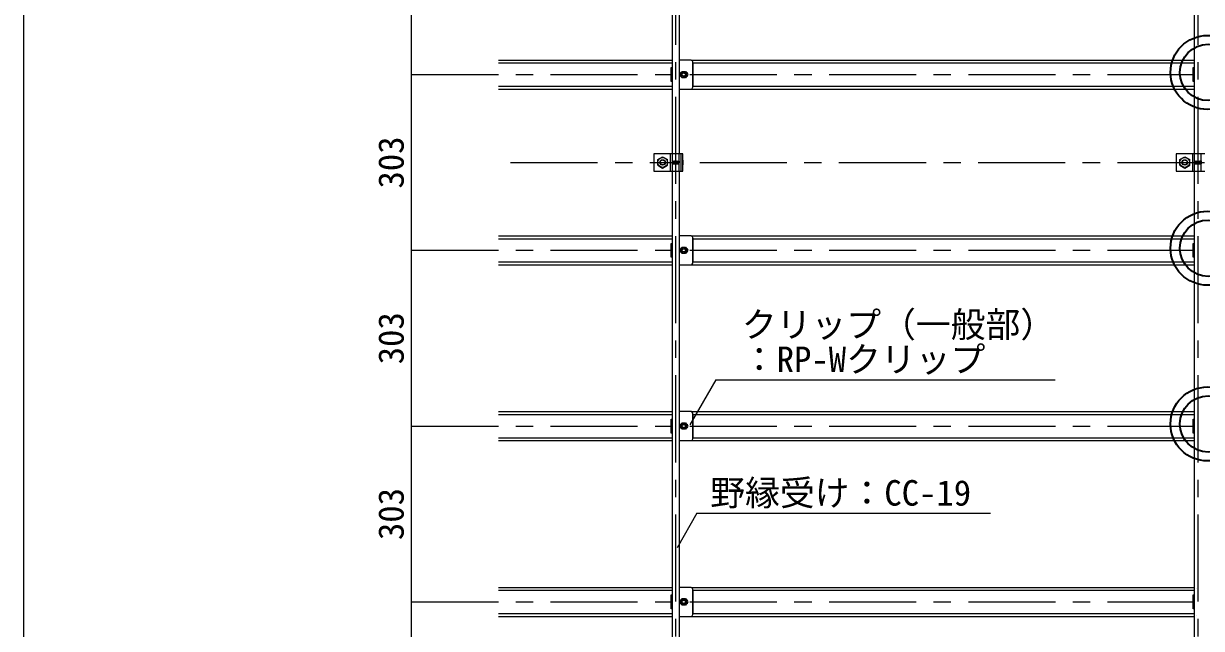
# Model space of a CAD drawing. Units: millimetres at full size, sheet at 1:30; details may follow other scales. Extents: x -5790 to 5910, y -4184 to 4114.
# Drawn here: x -5790 to -3760, y 1120 to 2163 of the extents above; entities that cross this region are included whole.
import ezdxf
from ezdxf.enums import TextEntityAlignment as Align

# ---------------------------------------------------------------- set-up
doc = ezdxf.new("R2010")
doc.units = ezdxf.units.MM
doc.header["$LTSCALE"] = 30
for name, pattern in [('CHAIN1', [8, 5, -1, 1, -1]), ('DASHED1', [1.8, 1.2, -0.6]), ('DASHED2', [3, 2, -1])]:
    doc.linetypes.add(name, pattern=pattern)
for name, color, linetype, lineweight in [('4-0_中心線', 4, 'CHAIN1', 9), ('4-1_吊り材', 7, 'Continuous', 18), ('4-2_野縁受け', 3, 'Continuous', 18), ('4-3_野縁', 2, 'Continuous', 25), ('4-5_寸法', 4, 'Continuous', 9), ('4-6_文字', 7, 'Continuous', 18), ('4-7_金具', 6, 'Continuous', 35), ('4-A_クリップ', 7, 'Continuous', 18), ('4-B_ビス', 7, 'Continuous', 18), ('F-2', 3, 'Continuous', 18)]:
    doc.layers.add(name, color=color, linetype=linetype, lineweight=lineweight)
doc.styles.add('ＭＳ ゴシック', font='')
doc.styles.get('ＭＳ ゴシック').set_extended_font_data('MS Gothic')

msp = doc.modelspace()

# ---------------------------------------------------------------- linework, layer by layer
at = {"layer": '4-0_中心線'}
for p, q in [((-4665.78, 686.31), (-4665.78, 3310.31)), ((-3765.78, 686.31), (-3765.78, 3310.31)), ((-5121.78, 2074.81), (-2580.78, 2074.81)), ((-4950.79, 1923.31), (-4659.78, 1923.31)), ((-4624.78, 1923.31), (-2409.78, 1923.31)), ((-5121.78, 1771.81), (-2580.78, 1771.81)), ((-5121.78, 1468.81), (-2580.78, 1468.81)), ((-5121.78, 1165.81), (-2580.78, 1165.81))]:
    msp.add_line(p, q, dxfattribs=at)
at = {"layer": '4-1_吊り材', "linetype": 'DASHED2'}
for p, q in [((-4674.98, 1908.31), (-4674.98, 1938.31)), ((-3774.98, 1908.31), (-3774.98, 1938.31))]:
    msp.add_line(p, q, dxfattribs=at)
at = {"layer": '4-1_吊り材'}
for p, q in [((-4671.78, 1908.31), (-4671.78, 1938.31)), ((-4660.28, 1908.31), (-4660.28, 1938.31)), ((-4657.03, 1908.31), (-4657.03, 1938.31)), ((-4654.12, 1908.31), (-4654.12, 1938.31)), ((-3771.78, 1908.31), (-3771.78, 1938.31)), ((-3760.28, 1908.31), (-3760.28, 1938.31)), ((-4697.28, 1918.4), (-4688.78, 1913.5)), ((-4688.78, 1913.5), (-4680.28, 1918.4)), ((-4680.28, 1918.4), (-4680.28, 1928.22)), ((-3797.28, 1918.4), (-3788.78, 1913.5)), ((-3788.78, 1913.5), (-3780.28, 1918.4)), ((-3780.28, 1918.4), (-3780.28, 1928.22)), ((-4703.78, 1908.31), (-4654.12, 1908.31)), ((-3803.78, 1908.31), (-3754.12, 1908.31))]:
    msp.add_line(p, q, dxfattribs=at)
for points in [[(-4654.12, 1938.31), (-4703.78, 1938.31), (-4703.78, 1908.31)], [(-4697.28, 1918.4), (-4697.28, 1928.22), (-4688.78, 1933.13), (-4680.28, 1928.22)], [(-3754.12, 1938.31), (-3803.78, 1938.31), (-3803.78, 1908.31)], [(-3797.28, 1918.4), (-3797.28, 1928.22), (-3788.78, 1933.13), (-3780.28, 1928.22)]]:
    msp.add_lwpolyline(points, dxfattribs=at)
for centre, radius in [((-4688.78, 1923.31), 8.5), ((-3788.78, 1923.31), 8.5), ((-4688.78, 1923.31), 4.76), ((-3788.78, 1923.31), 4.76)]:
    msp.add_circle(centre, radius, dxfattribs=at)
at = {"layer": '4-1_吊り材', "linetype": 'DASHED1'}
for centre in [(-4688.78, 1923.31), (-3788.78, 1923.31)]:
    msp.add_circle(centre, 4.25, dxfattribs=at)
at = {"layer": '4-2_野縁受け'}
for p, q in [((-4671.78, 1938.31), (-4671.78, 2808.31)), ((-4659.78, 1938.31), (-4659.78, 2808.31)), ((-3771.78, 1938.31), (-3771.78, 2808.31)), ((-4671.78, 1038.31), (-4671.78, 1908.31)), ((-4659.78, 1038.31), (-4659.78, 1908.31)), ((-3771.78, 1038.31), (-3771.78, 1908.31))]:
    msp.add_line(p, q, dxfattribs=at)
at = {"layer": '4-3_野縁'}
for p, q in [((-4971.78, 2099.81), (-4671.78, 2099.81)), ((-4971.78, 2094.81), (-4671.78, 2094.81)), ((-4639.78, 2099.81), (-3771.78, 2099.81)), ((-4636.78, 2094.81), (-3771.78, 2094.81)), ((-4971.78, 2054.81), (-4671.78, 2054.81)), ((-4636.78, 2054.81), (-3771.78, 2054.81)), ((-4971.78, 2049.81), (-4671.78, 2049.81)), ((-4639.78, 2049.81), (-3771.78, 2049.81)), ((-4971.78, 1796.81), (-4671.78, 1796.81)), ((-4971.78, 1791.81), (-4671.78, 1791.81)), ((-4639.78, 1796.81), (-3771.78, 1796.81)), ((-4636.78, 1791.81), (-3771.78, 1791.81)), ((-4971.78, 1751.81), (-4671.78, 1751.81)), ((-4971.78, 1746.81), (-4671.78, 1746.81)), ((-4639.78, 1746.81), (-3771.78, 1746.81)), ((-4636.78, 1751.81), (-3771.78, 1751.81)), ((-4971.78, 1493.81), (-4671.78, 1493.81)), ((-4971.78, 1488.81), (-4671.78, 1488.81)), ((-4639.78, 1493.81), (-3771.78, 1493.81)), ((-4636.78, 1488.81), (-3771.78, 1488.81)), ((-4971.78, 1448.81), (-4671.78, 1448.81)), ((-4971.78, 1443.81), (-4671.78, 1443.81)), ((-4639.78, 1443.81), (-3771.78, 1443.81)), ((-4636.78, 1448.81), (-3771.78, 1448.81)), ((-4971.78, 1190.81), (-4671.78, 1190.81)), ((-4971.78, 1185.81), (-4671.78, 1185.81)), ((-4639.78, 1190.81), (-3771.78, 1190.81)), ((-4636.78, 1185.81), (-3771.78, 1185.81)), ((-4971.78, 1145.81), (-4671.78, 1145.81)), ((-4971.78, 1140.81), (-4671.78, 1140.81)), ((-4639.78, 1140.81), (-3771.78, 1140.81)), ((-4636.78, 1145.81), (-3771.78, 1145.81))]:
    msp.add_line(p, q, dxfattribs=at)
at = {"layer": '4-5_寸法'}
msp.add_line((-5121.78, 562.81), (-5121.78, 1165.81), dxfattribs=at)
msp.add_lwpolyline([(-5121.78, 1165.81), (-5121.78, 1468.81), (-5121.78, 1771.81), (-5121.78, 2074.81), (-5121.78, 2377.81)], dxfattribs=at)
at = {"layer": '4-6_文字'}
for p, q in [((-4597.14, 1548.73), (-4642.03, 1470.99)), ((-4597.14, 1548.73), (-4012.23, 1548.73)), ((-4629.51, 1318.49), (-4663.82, 1259.06)), ((-4629.51, 1318.49), (-4123.89, 1318.49))]:
    msp.add_line(p, q, dxfattribs=at)
at = {"layer": '4-7_金具'}
for centre, radius in [((-3749.56, 2078.41), 63.79), ((-3748.47, 2078.42), 48.52), ((-3749.56, 1775.41), 63.79), ((-3748.47, 1775.42), 48.52), ((-3749.56, 1472.41), 63.79), ((-3748.47, 1472.42), 48.52)]:
    msp.add_circle(centre, radius, dxfattribs=at)
at = {"layer": '4-A_クリップ'}
for p, q in [((-4639.78, 2099.81), (-4659.78, 2099.81)), ((-4636.78, 2052.81), (-4636.78, 2096.81)), ((-4636.78, 2095.53), (-4636.78, 2054.09)), ((-4671.78, 2062.82), (-4674.08, 2062.82)), ((-3771.78, 2062.82), (-3774.08, 2062.82)), ((-4659.78, 2049.81), (-4639.78, 2049.81)), ((-4639.78, 1796.81), (-4659.78, 1796.81)), ((-4636.78, 1749.81), (-4636.78, 1793.81)), ((-4636.78, 1792.53), (-4636.78, 1751.09)), ((-4671.78, 1759.82), (-4674.08, 1759.82)), ((-4659.78, 1746.81), (-4639.78, 1746.81)), ((-3771.78, 1759.82), (-3774.08, 1759.82)), ((-4639.78, 1493.81), (-4659.78, 1493.81)), ((-4636.78, 1446.81), (-4636.78, 1490.81)), ((-4636.78, 1489.53), (-4636.78, 1448.09)), ((-4671.78, 1456.82), (-4674.08, 1456.82)), ((-4659.78, 1443.81), (-4639.78, 1443.81)), ((-3771.78, 1456.82), (-3774.08, 1456.82)), ((-4639.78, 1190.81), (-4659.78, 1190.81)), ((-4636.78, 1143.81), (-4636.78, 1187.81)), ((-4636.78, 1186.53), (-4636.78, 1145.09)), ((-3768.78, 1189.16), (-3768.46, 1189.16)), ((-4671.78, 1153.82), (-4674.08, 1153.82)), ((-4659.78, 1140.81), (-4639.78, 1140.81)), ((-3771.78, 1153.82), (-3774.08, 1153.82)), ((-3768.46, 1142.46), (-3768.78, 1142.46))]:
    msp.add_line(p, q, dxfattribs=at)
for points in [[(-4674.08, 2062.82), (-4674.08, 2086.82), (-4671.78, 2086.82)], [(-3774.08, 2062.82), (-3774.08, 2086.82), (-3771.78, 2086.82)], [(-4674.08, 1759.82), (-4674.08, 1783.82), (-4671.78, 1783.82)], [(-3774.08, 1759.82), (-3774.08, 1783.82), (-3771.78, 1783.82)], [(-4674.08, 1456.82), (-4674.08, 1480.82), (-4671.78, 1480.82)], [(-3774.08, 1456.82), (-3774.08, 1480.82), (-3771.78, 1480.82)], [(-4674.08, 1153.82), (-4674.08, 1177.82), (-4671.78, 1177.82)], [(-3774.08, 1153.82), (-3774.08, 1177.82), (-3771.78, 1177.82)]]:
    msp.add_lwpolyline(points, dxfattribs=at)
for centre, radius, start, end in [((-4639.78, 2096.81), 3, 0, 90), ((-4656.53, 2074.81), 3.25, 94.04304, 265.95748), ((-4648.03, 2074.81), 3.25, 274.042, 85.95748), ((-4639.78, 2052.81), 3, 270, 0), ((-4639.78, 1793.81), 3, 0, 90), ((-4656.53, 1771.81), 3.25, 94.04304, 265.95748), ((-4648.03, 1771.81), 3.25, 274.042, 85.95748), ((-4639.78, 1749.81), 3, 270, 0), ((-4639.78, 1490.81), 3, 0, 90), ((-4656.53, 1468.81), 3.25, 94.04304, 265.95748), ((-4648.03, 1468.81), 3.25, 274.042, 85.95748), ((-4639.78, 1446.81), 3, 270, 0), ((-4639.78, 1187.81), 3, 0, 90), ((-4656.53, 1165.81), 3.25, 94.04304, 265.95748), ((-4648.03, 1165.81), 3.25, 274.042, 85.95748), ((-4639.78, 1143.81), 3, 270, 0)]:
    msp.add_arc(centre, radius, start, end, dxfattribs=at)
at = {"layer": '4-B_ビス'}
for p, q in [((-4671.78, 1925.55), (-4671.72, 1925.49)), ((-4671.78, 1920.86), (-4671.72, 1920.8)), ((-4671.72, 1925.49), (-4671.41, 1921.11)), ((-4671.72, 1920.8), (-4671.41, 1921.11)), ((-4671.41, 1925.49), (-4671.09, 1921.11)), ((-4670.78, 1925.49), (-4670.47, 1921.11)), ((-4670.78, 1925.49), (-4670.47, 1925.49)), ((-4670.47, 1925.49), (-4670.16, 1925.8)), ((-4670.47, 1925.49), (-4670.16, 1921.11)), ((-4670.47, 1921.11), (-4670.16, 1921.11)), ((-4670.16, 1925.8), (-4669.84, 1925.49)), ((-4669.84, 1925.49), (-4669.53, 1921.11)), ((-4669.53, 1925.49), (-4669.22, 1921.11)), ((-4668.91, 1925.49), (-4668.59, 1921.11)), ((-4668.59, 1925.49), (-4668.28, 1921.11)), ((-4667.97, 1925.49), (-4667.66, 1921.11)), ((-4667.66, 1925.49), (-4667.34, 1921.11)), ((-4667.03, 1925.49), (-4666.72, 1921.11)), ((-4666.72, 1925.49), (-4666.41, 1921.11)), ((-4666.09, 1925.49), (-4665.78, 1921.11)), ((-4665.78, 1925.49), (-4665.47, 1921.11)), ((-4665.16, 1925.49), (-4664.84, 1921.11)), ((-4664.84, 1925.49), (-4664.53, 1921.11)), ((-4664.22, 1925.49), (-4663.91, 1921.11)), ((-4664.22, 1925.49), (-4663.91, 1925.49)), ((-4663.91, 1925.49), (-4663.59, 1925.8)), ((-4663.91, 1925.49), (-4663.59, 1921.11)), ((-4663.91, 1921.11), (-4663.59, 1921.11)), ((-4663.59, 1925.8), (-4663.28, 1925.49)), ((-4663.28, 1925.49), (-4662.97, 1921.11)), ((-4662.97, 1925.49), (-4662.66, 1921.11)), ((-4662.34, 1925.49), (-4662.03, 1921.11)), ((-4662.03, 1925.49), (-4661.72, 1921.11)), ((-4661.41, 1925.49), (-4661.09, 1921.11)), ((-4661.09, 1925.49), (-4660.78, 1921.11)), ((-4660.47, 1925.49), (-4660.28, 1925.49)), ((-4660.47, 1925.49), (-4660.28, 1922.88)), ((-4660.47, 1920.8), (-4660.28, 1920.99)), ((-4653.53, 1919.83), (-4653.53, 1926.76)), ((-3771.78, 1925.55), (-3771.72, 1925.49)), ((-3771.78, 1920.86), (-3771.72, 1920.8)), ((-3771.72, 1925.49), (-3771.41, 1921.11)), ((-3771.72, 1920.8), (-3771.41, 1921.11)), ((-3771.41, 1925.49), (-3771.09, 1921.11)), ((-3770.78, 1925.49), (-3770.47, 1921.11)), ((-3770.78, 1925.49), (-3770.47, 1925.49)), ((-3770.47, 1925.49), (-3770.16, 1925.8)), ((-3770.47, 1925.49), (-3770.16, 1921.11)), ((-3770.47, 1921.11), (-3770.16, 1921.11)), ((-3770.16, 1925.8), (-3769.84, 1925.49)), ((-3769.84, 1925.49), (-3769.53, 1921.11)), ((-3769.53, 1925.49), (-3769.22, 1921.11)), ((-3768.91, 1925.49), (-3768.59, 1921.11)), ((-3768.59, 1925.49), (-3768.28, 1921.11)), ((-3767.97, 1925.49), (-3767.66, 1921.11)), ((-3767.66, 1925.49), (-3767.34, 1921.11)), ((-3767.03, 1925.49), (-3766.72, 1921.11)), ((-3766.72, 1925.49), (-3766.41, 1921.11)), ((-3766.09, 1925.49), (-3765.78, 1921.11)), ((-3765.78, 1925.49), (-3765.47, 1921.11)), ((-3765.16, 1925.49), (-3764.84, 1921.11)), ((-3764.84, 1925.49), (-3764.53, 1921.11)), ((-3764.22, 1925.49), (-3763.91, 1921.11)), ((-3764.22, 1925.49), (-3763.91, 1925.49)), ((-3763.91, 1925.49), (-3763.59, 1925.8)), ((-3763.91, 1925.49), (-3763.59, 1921.11)), ((-3763.91, 1921.11), (-3763.59, 1921.11)), ((-3763.59, 1925.8), (-3763.28, 1925.49)), ((-3763.28, 1925.49), (-3762.97, 1921.11)), ((-3762.97, 1925.49), (-3762.66, 1921.11)), ((-3762.34, 1925.49), (-3762.03, 1921.11)), ((-3762.03, 1925.49), (-3761.72, 1921.11)), ((-3761.41, 1925.49), (-3761.09, 1921.11)), ((-3761.09, 1925.49), (-3760.78, 1921.11)), ((-3760.47, 1925.49), (-3760.28, 1925.49)), ((-3760.47, 1925.49), (-3760.28, 1922.88)), ((-3760.47, 1920.8), (-3760.28, 1920.99))]:
    msp.add_line(p, q, dxfattribs=at)
for points in [[(-4655.46, 2069.31), (-4658.63, 2074.81), (-4655.46, 2080.31), (-4649.11, 2080.31), (-4645.93, 2074.81), (-4649.11, 2069.31)], [(-4655.46, 1766.31), (-4658.63, 1771.81), (-4655.46, 1777.31), (-4649.11, 1777.31), (-4645.93, 1771.81), (-4649.11, 1766.31)], [(-4655.46, 1463.31), (-4658.63, 1468.81), (-4655.46, 1474.31), (-4649.11, 1474.31), (-4645.93, 1468.81), (-4649.11, 1463.31)], [(-4655.46, 1160.31), (-4658.63, 1165.81), (-4655.46, 1171.31), (-4649.11, 1171.31), (-4645.93, 1165.81), (-4649.11, 1160.31)]]:
    msp.add_lwpolyline(points, close=True, dxfattribs=at)
for points in [[(-4671.72, 1925.49), (-4671.41, 1925.49), (-4671.09, 1925.8), (-4670.78, 1925.49)], [(-4671.41, 1921.11), (-4671.09, 1921.11), (-4670.78, 1920.8), (-4670.47, 1921.11)], [(-4670.16, 1921.11), (-4669.84, 1920.8), (-4669.53, 1921.11)], [(-4669.84, 1925.49), (-4669.53, 1925.49), (-4669.22, 1925.8), (-4668.91, 1925.49)], [(-4669.53, 1921.11), (-4669.22, 1921.11), (-4668.91, 1920.8), (-4668.59, 1921.11)], [(-4668.91, 1925.49), (-4668.59, 1925.49), (-4668.28, 1925.8), (-4667.97, 1925.49)], [(-4668.59, 1921.11), (-4668.28, 1921.11), (-4667.97, 1920.8), (-4667.66, 1921.11)], [(-4667.97, 1925.49), (-4667.66, 1925.49), (-4667.34, 1925.8), (-4667.03, 1925.49)], [(-4667.66, 1921.11), (-4667.34, 1921.11), (-4667.03, 1920.8), (-4666.72, 1921.11)], [(-4667.03, 1925.49), (-4666.72, 1925.49), (-4666.41, 1925.8), (-4666.09, 1925.49)], [(-4666.72, 1921.11), (-4666.41, 1921.11), (-4666.09, 1920.8), (-4665.78, 1921.11)], [(-4666.09, 1925.49), (-4665.78, 1925.49), (-4665.47, 1925.8), (-4665.16, 1925.49)], [(-4665.78, 1921.11), (-4665.47, 1921.11), (-4665.16, 1920.8), (-4664.84, 1921.11)], [(-4665.16, 1925.49), (-4664.84, 1925.49), (-4664.53, 1925.8), (-4664.22, 1925.49)], [(-4664.84, 1921.11), (-4664.53, 1921.11), (-4664.22, 1920.8), (-4663.91, 1921.11)], [(-4663.59, 1921.11), (-4663.28, 1920.8), (-4662.97, 1921.11)], [(-4663.28, 1925.49), (-4662.97, 1925.49), (-4662.66, 1925.8), (-4662.34, 1925.49)], [(-4662.97, 1921.11), (-4662.66, 1921.11), (-4662.34, 1920.8), (-4662.03, 1921.11)], [(-4662.34, 1925.49), (-4662.03, 1925.49), (-4661.72, 1925.8), (-4661.41, 1925.49)], [(-4662.03, 1921.11), (-4661.72, 1921.11), (-4661.41, 1920.8), (-4661.09, 1921.11)], [(-4661.41, 1925.49), (-4661.09, 1925.49), (-4660.78, 1925.8), (-4660.47, 1925.49)], [(-4661.09, 1921.11), (-4660.78, 1921.11), (-4660.47, 1920.8)], [(-3771.72, 1925.49), (-3771.41, 1925.49), (-3771.09, 1925.8), (-3770.78, 1925.49)], [(-3771.41, 1921.11), (-3771.09, 1921.11), (-3770.78, 1920.8), (-3770.47, 1921.11)], [(-3770.16, 1921.11), (-3769.84, 1920.8), (-3769.53, 1921.11)], [(-3769.84, 1925.49), (-3769.53, 1925.49), (-3769.22, 1925.8), (-3768.91, 1925.49)], [(-3769.53, 1921.11), (-3769.22, 1921.11), (-3768.91, 1920.8), (-3768.59, 1921.11)], [(-3768.91, 1925.49), (-3768.59, 1925.49), (-3768.28, 1925.8), (-3767.97, 1925.49)], [(-3768.59, 1921.11), (-3768.28, 1921.11), (-3767.97, 1920.8), (-3767.66, 1921.11)], [(-3767.97, 1925.49), (-3767.66, 1925.49), (-3767.34, 1925.8), (-3767.03, 1925.49)], [(-3767.66, 1921.11), (-3767.34, 1921.11), (-3767.03, 1920.8), (-3766.72, 1921.11)], [(-3767.03, 1925.49), (-3766.72, 1925.49), (-3766.41, 1925.8), (-3766.09, 1925.49)], [(-3766.72, 1921.11), (-3766.41, 1921.11), (-3766.09, 1920.8), (-3765.78, 1921.11)], [(-3766.09, 1925.49), (-3765.78, 1925.49), (-3765.47, 1925.8), (-3765.16, 1925.49)], [(-3765.78, 1921.11), (-3765.47, 1921.11), (-3765.16, 1920.8), (-3764.84, 1921.11)], [(-3765.16, 1925.49), (-3764.84, 1925.49), (-3764.53, 1925.8), (-3764.22, 1925.49)], [(-3764.84, 1921.11), (-3764.53, 1921.11), (-3764.22, 1920.8), (-3763.91, 1921.11)], [(-3763.59, 1921.11), (-3763.28, 1920.8), (-3762.97, 1921.11)], [(-3763.28, 1925.49), (-3762.97, 1925.49), (-3762.66, 1925.8), (-3762.34, 1925.49)], [(-3762.97, 1921.11), (-3762.66, 1921.11), (-3762.34, 1920.8), (-3762.03, 1921.11)], [(-3762.34, 1925.49), (-3762.03, 1925.49), (-3761.72, 1925.8), (-3761.41, 1925.49)], [(-3762.03, 1921.11), (-3761.72, 1921.11), (-3761.41, 1920.8), (-3761.09, 1921.11)], [(-3761.41, 1925.49), (-3761.09, 1925.49), (-3760.78, 1925.8), (-3760.47, 1925.49)], [(-3761.09, 1921.11), (-3760.78, 1921.11), (-3760.47, 1920.8)]]:
    msp.add_lwpolyline(points, dxfattribs=at)
for centre, radius in [((-4652.28, 2074.81), 5.24), ((-4652.28, 2074.81), 3.5), ((-4652.28, 1771.81), 5.24), ((-4652.28, 1771.81), 3.5), ((-4652.28, 1468.81), 5.24), ((-4652.28, 1468.81), 3.5), ((-4652.28, 1165.81), 5.24), ((-4652.28, 1165.81), 3.5)]:
    msp.add_circle(centre, radius, dxfattribs=at)
at = {"layer": '4-B_ビス', "linetype": 'DASHED1'}
for centre in [(-4652.28, 2074.81), (-4652.28, 1771.81), (-4652.28, 1468.81), (-4652.28, 1165.81)]:
    msp.add_circle(centre, 2.75, dxfattribs=at)
at = {"layer": '4-B_ビス'}
for centre, radius, start, end in [((-4654.87, 1926.76), 1.33, 303.93712, 56.06288), ((-4657.87, 1923.3), 4.33, 329.77861, 30.22139), ((-4654.87, 1919.83), 1.33, 303.93712, 56.06288)]:
    msp.add_arc(centre, radius, start, end, dxfattribs=at)
at = {"layer": 'F-2'}
msp.add_line((-5790.28, 4113.86), (-5790.28, -4136.14), dxfattribs=at)

# ---------------------------------------------------------------- texts
at = {"layer": '4-5_寸法', "style": 'ＭＳ ゴシック'}
for p in [(-5121.78, 1878.31), (-5121.78, 1575.31), (-5121.78, 1272.31)]:
    msp.add_text('303', height=43.99, rotation=90, dxfattribs=at).set_placement(p, align=Align.BOTTOM_LEFT)
at = {"layer": '4-6_文字', "color": 4, "style": 'ＭＳ ゴシック'}
for s, p in [('クリップ（一般部）', (-4552.23, 1608.73)), ('：RP-Wクリップ', (-4552.23, 1548.73)), ('野縁受け：CC-19', (-4606.64, 1318.49))]:
    msp.add_text(s, height=43.99, dxfattribs=at).set_placement(p, align=Align.BOTTOM_LEFT)

doc.saveas('drawing.dxf')
